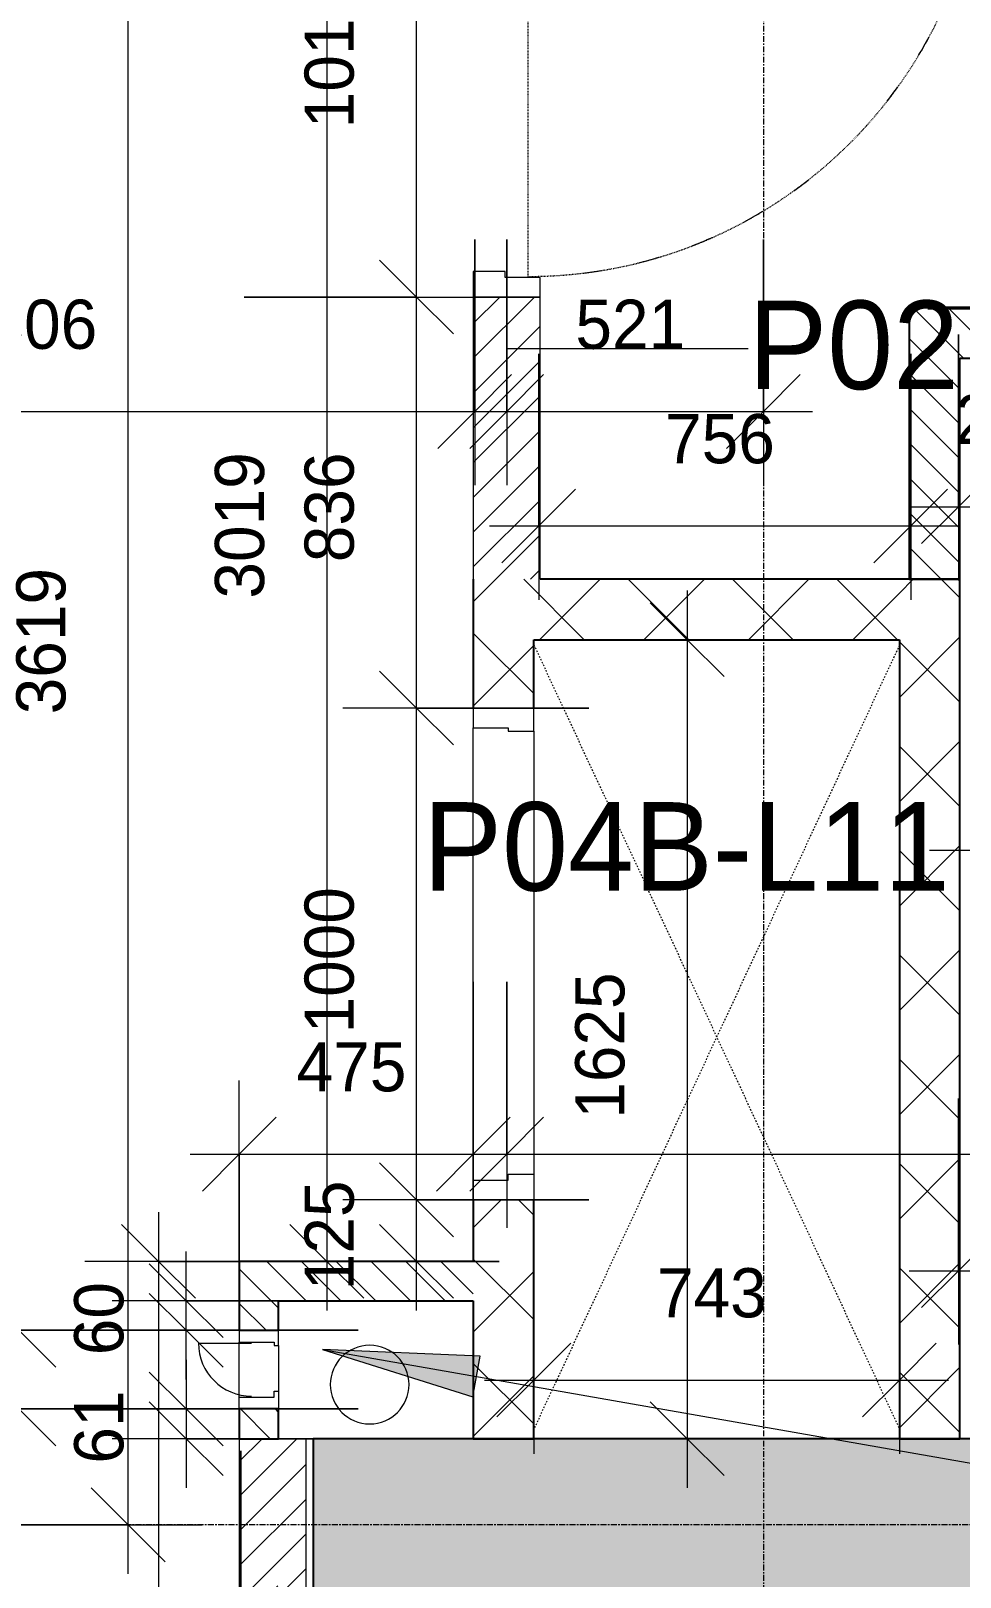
# Model space of a CAD drawing. Header units: millimetres. Extents: x 137829 to 196765, y -3018 to 487290.
# Drawn here: x 152929 to 154817, y 473649 to 476793 of the extents above; entities that cross this region are included whole.
import ezdxf

# ---------------------------------------------------------------- set-up
doc = ezdxf.new("R2010")
doc.units = ezdxf.units.MM
for name, pattern in [('Dash', [6.35, 3.175, -3.175]), ('FCH_Dash 1_5mm', [3, 1.5, -1.5]), ('GridLine', [21, 12, -3, 3, -3])]:
    doc.linetypes.add(name, pattern=pattern)
for name, color, linetype, lineweight in [('A-ANNO-DIMS', 211, 'Continuous', 5), ('A-ANNO-DIMS-100', 211, 'Continuous', 5), ('A-DETL', 90, 'Continuous', 15), ('A-DOOR', 31, 'Continuous', 15), ('A-DOOR-FRAM', 31, 'Continuous', 5), ('A-GENM', 13, 'Continuous', 15), ('A-WALL', 113, 'Continuous', 15), ('A-WALL-IDEN', 211, 'Continuous', 15), ('A-WALL-PATT', 111, 'Continuous', 15), ('G-ANNO-TEXT', 231, 'Continuous', 5), ('I-WALL', 2, 'Continuous', 15), ('S-GRID', 1, 'Continuous', 5)]:
    doc.layers.add(name, color=color, linetype=linetype, lineweight=lineweight)
doc.styles.add('Akkurat-Light_2', font='Akkurat-Light.ttf', dxfattribs={"height": 180})
doc.styles.add('Akkurat-Light_3', font='Akkurat-Light.ttf', dxfattribs={"height": 100})
doc.dimstyles.new('Diagonal_Cont_AkkuratLight_1_0mm', dxfattribs={"dimscale": 304.8, "dimtxt": 101.480158, "dimasz": 0.492126, "dimexe": 0.492126, "dimexo": 0.0625, "dimgap": 0.328084, "dimtad": 1, "dimdec": 0, "dimzin": 0, "dimdsep": 46, "dimtxsty": 'Akkurat-Light_3', "dimblk1": 'OBLIQUE', "dimblk2": 'OBLIQUE', "dimsah": 1, "dimcen": 0.09, "dimdle": 0.328084, "dimazin": 0, "dimtfac": 1, "dimtdec": 4, "dimtix": 1, "dimtmove": 0, "dimatfit": 3, "dimfxl": 1, "dimtvp": 1, "dimtolj": 1, "dimtzin": 0, "dimarcsym": 0})
doc.dimstyles.new('Diagonal_Cont_AkkuratLight_1_0mm_RED', dxfattribs={"dimscale": 304.8, "dimtxt": 101.480158, "dimasz": 0.492126, "dimexe": 0.492126, "dimexo": 0.0625, "dimgap": 0.328084, "dimtad": 1, "dimdec": 0, "dimzin": 0, "dimdsep": 46, "dimtxsty": 'Akkurat-Light_3', "dimblk1": 'OBLIQUE', "dimblk2": 'OBLIQUE', "dimsah": 1, "dimcen": 0.09, "dimdle": 0.328084, "dimazin": 0, "dimtfac": 1, "dimtdec": 4, "dimtix": 1, "dimtmove": 0, "dimatfit": 3, "dimfxl": 1, "dimtvp": 1, "dimtolj": 1, "dimtzin": 0, "dimarcsym": 0})
pattern_1 = [(45, (0, 0), (-35.355339, 35.355339), [])]
pattern_2 = [(45, (0, 0), (-106.066017, 106.066017), []), (135, (0, 0), (-106.066017, -106.066017), [])]
pattern_3 = [(135, (0, 0), (-35.355339, -35.355339), [])]

# ---------------------------------------------------------------- blocks, each defined once
blk = doc.blocks.new('FCH_GM_CircularStack_Straight - RWP_160mm-8205426-12-30 - Typical Floor_Partition Types')
at = {"layer": 'A-GENM', "lineweight": 5}
for start, end in [(360, 180), (180, 360)]:
    blk.add_arc((0, 0), 80, start, end, dxfattribs=at)
blk = doc.blocks.new('FCH_DR_Int_Sgl_Blank - DT_02 1010x2110mm FD30S-14091336-12-30 - Typical Floor_Partition Types')
at = {"layer": 'A-DOOR'}
for p, q in [((-505, -68), (-505, 68)), ((505, 68), (505, -68))]:
    blk.add_line(p, q, dxfattribs=at)
at = {"layer": 'A-DOOR', "linetype": 'FCH_Dash 1_5mm', "lineweight": 5}
for p, q in [((463, -43), (-463, -43)), ((463, -969), (463, -43))]:
    blk.add_line(p, q, dxfattribs=at)
blk.add_arc((463, -43), 926, 180, 270, dxfattribs=at)
at = {"layer": 'A-DOOR', "lineweight": 5}
for start, end in [(187.012, 189.2865), (194.0461, 196.7156), (201.1208, 203.8792), (208.2844, 210.9539), (215.7135, 217.988), (232.012, 234.2865), (239.0461, 241.7156), (246.1208, 248.8792), (253.2844, 255.9539), (260.7135, 262.988)]:
    blk.add_arc((463, -43), 926, start, end, dxfattribs=at)
at = {"layer": 'A-DOOR-FRAM'}
for p, q in [((-505, 68), (-505, -68)), ((-453, 68), (-505, 68)), ((-453, 68), (-497, 68)), ((-453, 3), (-453, 68)), ((453, 68), (497, 68)), ((453, 3), (453, 68)), ((453, 68), (505, 68)), ((505, 68), (505, -68)), ((-465, 3), (-453, 3)), ((-465, -68), (-465, 3)), ((465, 3), (453, 3)), ((465, -68), (465, 3)), ((-505, -68), (-465, -68)), ((-497, -68), (-465, -68)), ((497, -68), (465, -68)), ((505, -68), (465, -68))]:
    blk.add_line(p, q, dxfattribs=at)
blk = doc.blocks.new('FCH_DR_AOV_SmokeShaftLouvre - DT_04 AOV_Louvre_1000 x 1200mm FD120S-14214861-12-30 - Typical Floor_Partition Types')
at = {"layer": 'A-DOOR'}
for p, q in [((-500, 61.5), (-500, -61.5)), ((500, -61.5), (500, 61.5))]:
    blk.add_line(p, q, dxfattribs=at)
at = {"layer": 'A-DOOR-FRAM'}
for p, q in [((-500, 61.5), (-460, 61.5)), ((-500, -61.5), (-500, 61.5)), ((-491, 61.5), (-460, 61.5)), ((-460, 61.5), (-460, -9.5)), ((460, 61.5), (460, -9.5)), ((491, 61.5), (460, 61.5)), ((500, 61.5), (460, 61.5)), ((500, -61.5), (500, 61.5)), ((-460, -9.5), (-448, -9.5)), ((-448, -9.5), (-448, -61.5)), ((453, -9.5), (453, -61.5)), ((460, -9.5), (453, -9.5)), ((-448, -61.5), (-500, -61.5)), ((-448, -61.5), (-491, -61.5)), ((453, -61.5), (491, -61.5)), ((453, -61.5), (500, -61.5))]:
    blk.add_line(p, q, dxfattribs=at)
blk = doc.blocks.new('FCH_DR_Int_Sgl_AH - 150X300-14657331-12-30 - Typical Floor_Partition Types')
at = {"layer": 'A-DOOR'}
blk.add_line((54, 123), (54, 15), dxfattribs=at)
at = {"layer": 'A-DOOR', "lineweight": 5}
blk.add_arc((54, 15), 108, 90, 180, dxfattribs=at)
at = {"layer": 'A-DOOR-FRAM'}
for p, q in [((-80, 40), (-56, 40)), ((-71, 40), (-56, 40)), ((-56, 40), (-56, -31)), ((56, 40), (56, -31)), ((71, 40), (56, 40)), ((80, 40), (56, 40)), ((-56, -31), (-44, -31)), ((-44, -31), (-44, -40)), ((49, -31), (49, -40)), ((56, -31), (49, -31)), ((-44, -40), (-80, -40)), ((-44, -40), (-71, -40)), ((49, -40), (71, -40)), ((49, -40), (80, -40))]:
    blk.add_line(p, q, dxfattribs=at)
blk = doc.blocks.new('DIMBLOCK1-12-30 - Typical Floor_Partition Types')
at = {"layer": 'A-ANNO-DIMS-100'}
for p, q in [((154262.3, 475654.7), (154262.3, 473830.2)), ((154612.3, 475554.7), (154112.3, 475554.7)), ((154262.3, 475554.7), (154612.3, 475554.7)), ((154612.3, 473930.2), (154112.3, 473930.2)), ((154262.3, 473930.2), (154612.3, 473930.2))]:
    blk.add_line(p, q, dxfattribs=at)
at = {"layer": 'A-ANNO-DIMS-100', "lineweight": 18}
for p, q in [((154262.3, 475554.7), (154187.3, 475629.7)), ((154262.3, 475554.7), (154337.3, 475479.7)), ((154262.3, 473930.2), (154187.3, 474005.2)), ((154262.3, 473930.2), (154337.3, 473855.2))]:
    blk.add_line(p, q, dxfattribs=at)
at = {"layer": 'A-ANNO-DIMS-100', "color": 0, "insert": (154034.8, 474580.8), "char_height": 100, "width": 388.033, "attachment_point": 1, "rotation": 90, "line_spacing_factor": 1.032002, "style": 'Akkurat-Light_3'}
blk.add_mtext('1625', dxfattribs=at)
blk = doc.blocks.new('_Oblique')
at = {"color": 0, "linetype": 'ByBlock', "lineweight": -2}
blk.add_line((-0.5, -0.5), (0.5, 0.5), dxfattribs=at)
blk = doc.blocks.new('DIMBLOCK133-12-30 - Typical Floor_Partition Types')
at = {"layer": 'A-ANNO-DIMS-100'}
for p, q in [((153895.7, 476368.7), (153895.7, 475868.7)), ((153895.7, 476018.7), (153895.7, 476368.7)), ((154417.2, 476368.7), (154417.2, 475868.7)), ((154417.2, 476018.7), (154417.2, 476368.7)), ((153795.7, 476018.7), (154517.2, 476018.7))]:
    blk.add_line(p, q, dxfattribs=at)
at = {"layer": 'A-ANNO-DIMS-100', "lineweight": 18}
for p, q in [((153895.7, 476018.7), (153970.7, 476093.7)), ((154417.2, 476018.7), (154492.2, 476093.7)), ((153895.7, 476018.7), (153820.7, 475943.7)), ((154417.2, 476018.7), (154342.2, 475943.7))]:
    blk.add_line(p, q, dxfattribs=at)
at = {"layer": 'A-ANNO-DIMS-100', "color": 0, "insert": (154035.2, 476246.2), "char_height": 100, "width": 291.024, "attachment_point": 1, "line_spacing_factor": 1.032002, "style": 'Akkurat-Light_3'}
blk.add_mtext('521', dxfattribs=at)
blk = doc.blocks.new('DIMBLOCK134-12-30 - Typical Floor_Partition Types')
at = {"layer": 'A-ANNO-DIMS-100'}
for p, q in [((153895.7, 474858.9), (153895.7, 474358.9)), ((153895.7, 474508.9), (153895.7, 474858.9)), ((157587.2, 474858.9), (157587.2, 474358.9)), ((157587.2, 474508.9), (157587.2, 474858.9)), ((153795.7, 474508.9), (157687.2, 474508.9))]:
    blk.add_line(p, q, dxfattribs=at)
at = {"layer": 'A-ANNO-DIMS-100', "lineweight": 18}
for p, q in [((153895.7, 474508.9), (153970.7, 474583.9)), ((157587.2, 474508.9), (157662.2, 474583.9)), ((153895.7, 474508.9), (153820.7, 474433.9)), ((157587.2, 474508.9), (157512.2, 474433.9))]:
    blk.add_line(p, q, dxfattribs=at)
at = {"layer": 'A-ANNO-DIMS-100', "color": 0, "insert": (155579.8, 474736.5), "char_height": 100, "width": 388.033, "attachment_point": 1, "line_spacing_factor": 1.032002, "style": 'Akkurat-Light_3'}
blk.add_mtext('3691', dxfattribs=at)
blk = doc.blocks.new('DIMBLOCK146-12-30 - Typical Floor_Partition Types')
at = {"layer": 'A-ANNO-DIMS-100'}
for p, q in [((153960.7, 476136), (153960.7, 475636)), ((153960.7, 475786), (153960.7, 476136)), ((154716.7, 476136), (154716.7, 475636)), ((154716.7, 475786), (154716.7, 476136)), ((153860.7, 475786), (154816.7, 475786))]:
    blk.add_line(p, q, dxfattribs=at)
at = {"layer": 'A-ANNO-DIMS-100', "lineweight": 18}
for p, q in [((153960.7, 475786), (154035.7, 475861)), ((154716.7, 475786), (154791.7, 475861)), ((153960.7, 475786), (153885.7, 475711)), ((154716.7, 475786), (154641.7, 475711))]:
    blk.add_line(p, q, dxfattribs=at)
at = {"layer": 'A-ANNO-DIMS-100', "color": 0, "insert": (154217.5, 476013.5), "char_height": 100, "width": 291.024, "attachment_point": 1, "line_spacing_factor": 1.032002, "style": 'Akkurat-Light_3'}
blk.add_mtext('756', dxfattribs=at)
blk = doc.blocks.new('DIMBLOCK147-12-30 - Typical Floor_Partition Types')
at = {"layer": 'A-ANNO-DIMS-100'}
for p, q in [((155101.8, 476127.2), (155101.8, 477442.4)), ((154751.8, 477342.4), (155251.8, 477342.4)), ((155101.8, 477342.4), (154751.8, 477342.4)), ((154751.8, 476227.2), (155251.8, 476227.2)), ((155101.8, 476227.2), (154751.8, 476227.2))]:
    blk.add_line(p, q, dxfattribs=at)
at = {"layer": 'A-ANNO-DIMS-100', "lineweight": 18}
for p, q in [((155101.8, 477342.4), (155026.8, 477417.4)), ((155101.8, 477342.4), (155176.8, 477267.4)), ((155101.8, 476227.2), (155026.8, 476302.2)), ((155101.8, 476227.2), (155176.8, 476152.2))]:
    blk.add_line(p, q, dxfattribs=at)
at = {"layer": 'A-ANNO-DIMS-100', "color": 0, "insert": (154874.3, 476623.1), "char_height": 100, "width": 388.033, "attachment_point": 1, "rotation": 90, "line_spacing_factor": 1.032002, "style": 'Akkurat-Light_3'}
blk.add_mtext('1115', dxfattribs=at)
blk = doc.blocks.new('DIMBLOCK148-12-30 - Typical Floor_Partition Types')
at = {"layer": 'A-ANNO-DIMS-100'}
for p, q in [((154813.7, 474621.7), (154813.7, 474121.7)), ((154813.7, 474271.7), (154813.7, 474621.7)), ((156816.2, 474621.7), (156816.2, 474121.7)), ((156816.2, 474271.7), (156816.2, 474621.7)), ((154713.7, 474271.7), (156916.2, 474271.7))]:
    blk.add_line(p, q, dxfattribs=at)
at = {"layer": 'A-ANNO-DIMS-100', "lineweight": 18}
for p, q in [((154813.7, 474271.7), (154888.7, 474346.7)), ((156816.2, 474271.7), (156891.2, 474346.7)), ((154813.7, 474271.7), (154738.7, 474196.7)), ((156816.2, 474271.7), (156741.2, 474196.7))]:
    blk.add_line(p, q, dxfattribs=at)
at = {"layer": 'A-ANNO-DIMS-100', "color": 0, "insert": (155653.3, 474499.2), "char_height": 100, "width": 388.033, "attachment_point": 1, "line_spacing_factor": 1.032002, "style": 'Akkurat-Light_3'}
blk.add_mtext('2002', dxfattribs=at)
blk = doc.blocks.new('DIMBLOCK152-12-30 - Typical Floor_Partition Types')
at = {"layer": 'A-ANNO-DIMS-100'}
for p, q in [((153126.5, 473655.2), (153126.5, 477474.4)), ((152776.5, 477374.4), (153276.5, 477374.4)), ((153126.5, 477374.4), (152776.5, 477374.4)), ((152776.5, 473755.2), (153276.5, 473755.2)), ((153126.5, 473755.2), (152776.5, 473755.2))]:
    blk.add_line(p, q, dxfattribs=at)
at = {"layer": 'A-ANNO-DIMS-100', "lineweight": 18}
for p, q in [((153126.5, 477374.4), (153051.5, 477449.4)), ((153126.5, 477374.4), (153201.5, 477299.4)), ((153126.5, 473755.2), (153051.5, 473830.2)), ((153126.5, 473755.2), (153201.5, 473680.2))]:
    blk.add_line(p, q, dxfattribs=at)
at = {"layer": 'A-ANNO-DIMS-100', "color": 0, "insert": (152898.9, 475403.1), "char_height": 100, "width": 388.033, "attachment_point": 1, "rotation": 90, "line_spacing_factor": 1.032002, "style": 'Akkurat-Light_3'}
blk.add_mtext('3619', dxfattribs=at)
blk = doc.blocks.new('DIMBLOCK153-12-30 - Typical Floor_Partition Types')
at = {"layer": 'A-ANNO-DIMS-100'}
for p, q in [((152024.7, 476368.7), (152024.7, 475868.7)), ((152024.7, 476018.7), (152024.7, 476368.7)), ((153830.7, 476368.7), (153830.7, 475868.7)), ((153830.7, 476018.7), (153830.7, 476368.7)), ((151924.7, 476018.7), (153930.7, 476018.7))]:
    blk.add_line(p, q, dxfattribs=at)
at = {"layer": 'A-ANNO-DIMS-100', "lineweight": 18}
for p, q in [((152024.7, 476018.7), (152099.7, 476093.7)), ((153830.7, 476018.7), (153905.7, 476093.7)), ((152024.7, 476018.7), (151949.7, 475943.7)), ((153830.7, 476018.7), (153755.7, 475943.7))]:
    blk.add_line(p, q, dxfattribs=at)
at = {"layer": 'A-ANNO-DIMS-100', "color": 0, "insert": (152766.1, 476246.2), "char_height": 100, "width": 388.033, "attachment_point": 1, "line_spacing_factor": 1.032002, "style": 'Akkurat-Light_3'}
blk.add_mtext('1806', dxfattribs=at)
blk = doc.blocks.new('DIMBLOCK154-12-30 - Typical Floor_Partition Types')
at = {"layer": 'A-ANNO-DIMS-100'}
for p, q in [((153530.1, 477409.4), (153530.1, 474190.8)), ((153880.1, 477309.4), (153380.1, 477309.4)), ((153530.1, 477309.4), (153880.1, 477309.4)), ((153880.1, 474290.8), (153380.1, 474290.8)), ((153530.1, 474290.8), (153880.1, 474290.8))]:
    blk.add_line(p, q, dxfattribs=at)
at = {"layer": 'A-ANNO-DIMS-100', "lineweight": 18}
for p, q in [((153530.1, 477309.4), (153455.1, 477384.4)), ((153530.1, 477309.4), (153605.1, 477234.4)), ((153530.1, 474290.8), (153455.1, 474365.8)), ((153530.1, 474290.8), (153605.1, 474215.8))]:
    blk.add_line(p, q, dxfattribs=at)
at = {"layer": 'A-ANNO-DIMS-100', "color": 0, "insert": (153302.6, 475638.4), "char_height": 100, "width": 388.033, "attachment_point": 1, "rotation": 90, "line_spacing_factor": 1.032002, "style": 'Akkurat-Light_3'}
blk.add_mtext('3019', dxfattribs=at)
blk = doc.blocks.new('DIMBLOCK155-12-30 - Typical Floor_Partition Types')
at = {"layer": 'A-ANNO-DIMS-100'}
for p, q in [((152149.2, 473905.9), (152149.2, 473405.9)), ((152149.2, 473555.9), (152149.2, 473905.9)), ((153355.2, 473905.9), (153355.2, 473405.9)), ((153355.2, 473555.9), (153355.2, 473905.9)), ((152049.2, 473555.9), (153455.2, 473555.9))]:
    blk.add_line(p, q, dxfattribs=at)
at = {"layer": 'A-ANNO-DIMS-100', "lineweight": 18}
for p, q in [((152149.2, 473555.9), (152224.2, 473630.9)), ((153355.2, 473555.9), (153430.2, 473630.9)), ((152149.2, 473555.9), (152074.2, 473480.9)), ((153355.2, 473555.9), (153280.2, 473480.9))]:
    blk.add_line(p, q, dxfattribs=at)
at = {"layer": 'A-ANNO-DIMS-100', "color": 0, "insert": (152590.6, 473783.4), "char_height": 100, "width": 388.033, "attachment_point": 1, "line_spacing_factor": 1.032002, "style": 'Akkurat-Light_3'}
blk.add_mtext('1206', dxfattribs=at)
blk = doc.blocks.new('DIMBLOCK161-12-30 - Typical Floor_Partition Types')
at = {"layer": 'A-ANNO-DIMS-100', "lineweight": 18}
for p, q in [((153712.3, 474415.9), (153637.3, 474490.9)), ((153712.3, 474415.9), (153787.3, 474340.9)), ((153712.3, 474290.8), (153637.3, 474365.8)), ((153712.3, 474290.8), (153787.3, 474215.8))]:
    blk.add_line(p, q, dxfattribs=at)
at = {"layer": 'A-ANNO-DIMS-100'}
for p, q in [((154062.3, 474415.9), (153562.3, 474415.9)), ((153712.3, 474190.8), (153712.3, 474415.9)), ((153712.3, 474415.9), (154062.3, 474415.9)), ((153362.3, 474290.8), (153862.3, 474290.8)), ((153712.3, 474290.8), (153362.3, 474290.8))]:
    blk.add_line(p, q, dxfattribs=at)
at = {"layer": 'A-ANNO-DIMS-100', "color": 0, "insert": (153484.8, 474232.1), "char_height": 100, "width": 291.024, "attachment_point": 1, "rotation": 90, "line_spacing_factor": 1.032002, "style": 'Akkurat-Light_3'}
blk.add_mtext('125', dxfattribs=at)
blk = doc.blocks.new('DIMBLOCK162-12-30 - Typical Floor_Partition Types')
at = {"layer": 'A-ANNO-DIMS-100', "lineweight": 18}
for p, q in [((153712.3, 475415.9), (153637.3, 475490.9)), ((153712.3, 475415.9), (153787.3, 475340.9)), ((153712.3, 474415.9), (153637.3, 474490.9)), ((153712.3, 474415.9), (153787.3, 474340.9))]:
    blk.add_line(p, q, dxfattribs=at)
at = {"layer": 'A-ANNO-DIMS-100'}
for p, q in [((154062.3, 475415.9), (153562.3, 475415.9)), ((153712.3, 474415.9), (153712.3, 475415.9)), ((153712.3, 475415.9), (154062.3, 475415.9)), ((154062.3, 474415.9), (153562.3, 474415.9)), ((153712.3, 474415.9), (154062.3, 474415.9))]:
    blk.add_line(p, q, dxfattribs=at)
at = {"layer": 'A-ANNO-DIMS-100', "color": 0, "insert": (153484.8, 474754.2), "char_height": 100, "width": 388.033, "attachment_point": 1, "rotation": 90, "line_spacing_factor": 1.032002, "style": 'Akkurat-Light_3'}
blk.add_mtext('1000', dxfattribs=at)
blk = doc.blocks.new('DIMBLOCK163-12-30 - Typical Floor_Partition Types')
at = {"layer": 'A-ANNO-DIMS-100', "lineweight": 18}
for p, q in [((153712.3, 476251.4), (153637.3, 476326.4)), ((153712.3, 476251.4), (153787.3, 476176.4)), ((153712.3, 475415.9), (153637.3, 475490.9)), ((153712.3, 475415.9), (153787.3, 475340.9))]:
    blk.add_line(p, q, dxfattribs=at)
at = {"layer": 'A-ANNO-DIMS-100'}
for p, q in [((153362.3, 476251.4), (153862.3, 476251.4)), ((153712.3, 476251.4), (153362.3, 476251.4)), ((153712.3, 475415.9), (153712.3, 476251.4)), ((154062.3, 475415.9), (153562.3, 475415.9)), ((153712.3, 475415.9), (154062.3, 475415.9))]:
    blk.add_line(p, q, dxfattribs=at)
at = {"layer": 'A-ANNO-DIMS-100', "color": 0, "insert": (153484.8, 475712.4), "char_height": 100, "width": 291.024, "attachment_point": 1, "rotation": 90, "line_spacing_factor": 1.032002, "style": 'Akkurat-Light_3'}
blk.add_mtext('836', dxfattribs=at)
blk = doc.blocks.new('DIMBLOCK164-12-30 - Typical Floor_Partition Types')
at = {"layer": 'A-ANNO-DIMS-100', "lineweight": 18}
for p, q in [((153712.3, 477261.4), (153637.3, 477336.4)), ((153712.3, 477261.4), (153787.3, 477186.4)), ((153712.3, 476251.4), (153637.3, 476326.4)), ((153712.3, 476251.4), (153787.3, 476176.4))]:
    blk.add_line(p, q, dxfattribs=at)
at = {"layer": 'A-ANNO-DIMS-100'}
for p, q in [((153362.3, 477261.4), (153862.3, 477261.4)), ((153712.3, 477261.4), (153362.3, 477261.4)), ((153712.3, 476251.4), (153712.3, 477261.4)), ((153362.3, 476251.4), (153862.3, 476251.4)), ((153712.3, 476251.4), (153362.3, 476251.4))]:
    blk.add_line(p, q, dxfattribs=at)
at = {"layer": 'A-ANNO-DIMS-100', "color": 0, "insert": (153484.8, 476594.7), "char_height": 100, "width": 388.033, "attachment_point": 1, "rotation": 90, "line_spacing_factor": 1.032002, "style": 'Akkurat-Light_3'}
blk.add_mtext('1010', dxfattribs=at)
blk = doc.blocks.new('DIMBLOCK166-12-30 - Typical Floor_Partition Types')
at = {"layer": 'A-ANNO-DIMS-100'}
for p, q in [((153827.7, 474858.9), (153827.7, 474358.9)), ((153827.7, 474508.9), (153827.7, 474858.9)), ((153352.2, 474158.9), (153352.2, 474658.9)), ((153252.2, 474508.9), (153927.7, 474508.9)), ((153352.2, 474508.9), (153352.2, 474158.9))]:
    blk.add_line(p, q, dxfattribs=at)
at = {"layer": 'A-ANNO-DIMS-100', "lineweight": 18}
for p, q in [((153352.2, 474508.9), (153427.2, 474583.9)), ((153827.7, 474508.9), (153902.7, 474583.9)), ((153352.2, 474508.9), (153277.2, 474433.9)), ((153827.7, 474508.9), (153752.7, 474433.9))]:
    blk.add_line(p, q, dxfattribs=at)
at = {"layer": 'A-ANNO-DIMS-100', "color": 0, "insert": (153468.7, 474736.5), "char_height": 100, "width": 291.024, "attachment_point": 1, "line_spacing_factor": 1.032002, "style": 'Akkurat-Light_3'}
blk.add_mtext('475', dxfattribs=at)
blk = doc.blocks.new('DIMBLOCK167-12-30 - Typical Floor_Partition Types')
at = {"layer": 'A-ANNO-DIMS-100'}
for p, q in [((153188.1, 474390.8), (153188.1, 470191.4)), ((153538.1, 474290.8), (153038.1, 474290.8)), ((153188.1, 474290.8), (153538.1, 474290.8)), ((153538.1, 470191.4), (153038.1, 470191.4)), ((153188.1, 470191.4), (153538.1, 470191.4))]:
    blk.add_line(p, q, dxfattribs=at)
at = {"layer": 'A-ANNO-DIMS-100', "lineweight": 18}
for p, q in [((153188.1, 474290.8), (153113.1, 474365.8)), ((153188.1, 474290.8), (153263.1, 474215.8)), ((153188.1, 470191.4), (153113.1, 470266.4)), ((153188.1, 470191.4), (153263.1, 470116.4))]:
    blk.add_line(p, q, dxfattribs=at)
at = {"layer": 'A-ANNO-DIMS-100', "color": 0, "insert": (152960.6, 472079.4), "char_height": 100, "width": 388.033, "attachment_point": 1, "rotation": 90, "line_spacing_factor": 1.032002, "style": 'Akkurat-Light_3'}
blk.add_mtext('4099', dxfattribs=at)
blk = doc.blocks.new('DIMBLOCK241-12-30 - Typical Floor_Partition Types')
at = {"layer": 'A-ANNO-DIMS-100'}
for p, q in [((154813.7, 476175.1), (154813.7, 475675.1)), ((154813.7, 475825.1), (154813.7, 476175.1)), ((155042.7, 476175.1), (155042.7, 475675.1)), ((155042.7, 475825.1), (155042.7, 476175.1)), ((154713.7, 475825.1), (155142.7, 475825.1))]:
    blk.add_line(p, q, dxfattribs=at)
at = {"layer": 'A-ANNO-DIMS-100', "lineweight": 18}
for p, q in [((154813.7, 475825.1), (154888.7, 475900.1)), ((155042.7, 475825.1), (155117.7, 475900.1)), ((154813.7, 475825.1), (154738.7, 475750.1)), ((155042.7, 475825.1), (154967.7, 475750.1))]:
    blk.add_line(p, q, dxfattribs=at)
at = {"layer": 'A-ANNO-DIMS-100', "color": 0, "insert": (154807, 476052.6), "char_height": 100, "width": 291.024, "attachment_point": 1, "line_spacing_factor": 1.032002, "style": 'Akkurat-Light_3'}
blk.add_mtext('229', dxfattribs=at)
blk = doc.blocks.new('DIMBLOCK250-12-30 - Typical Floor_Partition Types')
at = {"layer": 'A-ANNO-DIMS-100'}
for p, q in [((153950.7, 474399.5), (153950.7, 473899.5)), ((153950.7, 474049.5), (153950.7, 474399.5)), ((154693.7, 474399.5), (154693.7, 473899.5)), ((154693.7, 474049.5), (154693.7, 474399.5)), ((153850.7, 474049.5), (154793.7, 474049.5))]:
    blk.add_line(p, q, dxfattribs=at)
at = {"layer": 'A-ANNO-DIMS-100', "lineweight": 18}
for p, q in [((153950.7, 474049.5), (154025.7, 474124.5)), ((154693.7, 474049.5), (154768.7, 474124.5)), ((153950.7, 474049.5), (153875.7, 473974.5)), ((154693.7, 474049.5), (154618.7, 473974.5))]:
    blk.add_line(p, q, dxfattribs=at)
at = {"layer": 'A-ANNO-DIMS-100', "color": 0, "insert": (154201, 474277), "char_height": 100, "width": 291.024, "attachment_point": 1, "line_spacing_factor": 1.032002, "style": 'Akkurat-Light_3'}
blk.add_mtext('743', dxfattribs=at)
blk = doc.blocks.new('DIMBLOCK278-12-30 - Typical Floor_Partition Types')
at = {"layer": 'A-ANNO-DIMS-100', "lineweight": 18}
for p, q in [((153244.1, 473990.8), (153169.1, 474065.8)), ((153244.1, 473930.2), (153169.1, 474005.2)), ((153244.1, 473990.8), (153319.1, 473915.8)), ((153244.1, 473930.2), (153319.1, 473855.2))]:
    blk.add_line(p, q, dxfattribs=at)
at = {"layer": 'A-ANNO-DIMS-100'}
for p, q in [((153244.1, 474090.8), (153244.1, 473830.2)), ((153594.1, 473990.8), (153094.1, 473990.8)), ((153244.1, 473990.8), (153594.1, 473990.8)), ((153594.1, 473930.2), (153094.1, 473930.2)), ((153244.1, 473930.2), (153594.1, 473930.2))]:
    blk.add_line(p, q, dxfattribs=at)
at = {"layer": 'A-ANNO-DIMS-100', "color": 0, "insert": (153016.6, 473879.6), "char_height": 100, "width": 194.016, "attachment_point": 1, "rotation": 90, "line_spacing_factor": 1.032002, "style": 'Akkurat-Light_3'}
blk.add_mtext('61', dxfattribs=at)
blk = doc.blocks.new('DIMBLOCK279-12-30 - Typical Floor_Partition Types')
at = {"layer": 'A-ANNO-DIMS-100', "lineweight": 18}
for p, q in [((153244.1, 474210.8), (153169.1, 474285.8)), ((153244.1, 474150.8), (153169.1, 474225.8)), ((153244.1, 474210.8), (153319.1, 474135.8)), ((153244.1, 474150.8), (153319.1, 474075.8))]:
    blk.add_line(p, q, dxfattribs=at)
at = {"layer": 'A-ANNO-DIMS-100'}
for p, q in [((153244.1, 474050.8), (153244.1, 474310.8)), ((153594.1, 474210.8), (153094.1, 474210.8)), ((153244.1, 474210.8), (153594.1, 474210.8)), ((153594.1, 474150.8), (153094.1, 474150.8)), ((153244.1, 474150.8), (153594.1, 474150.8))]:
    blk.add_line(p, q, dxfattribs=at)
at = {"layer": 'A-ANNO-DIMS-100', "color": 0, "insert": (153016.6, 474100), "char_height": 100, "width": 194.016, "attachment_point": 1, "rotation": 90, "line_spacing_factor": 1.032002, "style": 'Akkurat-Light_3'}
blk.add_mtext('60', dxfattribs=at)
blk = doc.blocks.new('DIMBLOCK282-12-30 - Typical Floor_Partition Types')
at = {"layer": 'A-ANNO-DIMS-100', "lineweight": 18}
for p, q in [((152904.2, 474150.8), (152829.2, 474225.8)), ((152904.2, 474150.8), (152979.2, 474075.8)), ((152904.2, 473990.8), (152829.2, 474065.8)), ((152904.2, 473990.8), (152979.2, 473915.8))]:
    blk.add_line(p, q, dxfattribs=at)
at = {"layer": 'A-ANNO-DIMS-100'}
for p, q in [((152904.2, 473890.8), (152904.2, 474250.8)), ((153254.2, 474150.8), (152754.2, 474150.8)), ((152904.2, 474150.8), (153254.2, 474150.8)), ((153254.2, 473990.8), (152754.2, 473990.8)), ((152904.2, 473990.8), (153254.2, 473990.8))]:
    blk.add_line(p, q, dxfattribs=at)
at = {"layer": 'A-ANNO-DIMS-100', "color": 0, "insert": (152676.6, 473949.5), "char_height": 100, "width": 291.024, "attachment_point": 1, "rotation": 90, "line_spacing_factor": 1.032002, "style": 'Akkurat-Light_3'}
blk.add_mtext('160', dxfattribs=at)

msp = doc.modelspace()

# ---------------------------------------------------------------- hatches: boundary and pattern name
at = {"layer": 'A-WALL-PATT', "lineweight": 5}
h = msp.add_hatch(dxfattribs=at)
h.set_pattern_fill('FP_14', color=6, style=0, pattern_type=2)
h.set_pattern_definition(pattern_1)
h.paths.add_polyline_path([(153963.7, 475677.7), (153963.7, 476251.4), (153827.7, 476251.4), (153827.7, 475677.7), (153957.6, 475677.7)], flags=0)
h.paths.add_polyline_path([(153827.7, 477261.4), (153963.7, 477261.4), (153963.7, 477306.4), (153827.7, 477306.4), (153827.7, 477295.4)], flags=0)
h = msp.add_hatch(dxfattribs=at)
h.set_pattern_fill('FP_15', color=92, style=0, pattern_type=2)
h.set_pattern_definition(pattern_3)
h.paths.add_polyline_path([(156916.2, 476127.2), (156916.2, 476230.2), (156671.7, 476230.2), (156671.7, 476127.2), (156813.2, 476127.2)], flags=0)
h.paths.add_polyline_path([(154816.7, 476127.2), (155661.7, 476127.2), (155661.7, 476230.2), (154713.7, 476230.2), (154713.7, 476127.2)], flags=0)
h = msp.add_hatch(dxfattribs=at)
h.set_pattern_fill('FP_15', color=92, style=0, pattern_type=2)
h.set_pattern_definition(pattern_3)
h.paths.add_polyline_path([(154816.7, 475677.7), (154816.7, 476127.2), (154713.7, 476127.2), (154713.7, 475677.7)], flags=0)
h = msp.add_hatch(dxfattribs=at)
h.set_pattern_fill('FP_20', color=141, style=0, pattern_type=2)
h.set_pattern_definition(pattern_2)
h.paths.add_polyline_path([(153827.7, 475554.7), (154693.7, 475554.7), (154693.7, 475677.7), (153827.7, 475677.7)], flags=0)
h = msp.add_hatch(dxfattribs=at)
h.set_pattern_fill('FP_20', color=141, style=0, pattern_type=2)
h.set_pattern_definition(pattern_2)
h.paths.add_polyline_path([(154693.7, 473930.2), (154816.7, 473930.2), (154816.7, 475677.7), (154693.7, 475677.7), (154693.7, 474865)], flags=0)
h = msp.add_hatch(dxfattribs=at)
h.set_pattern_fill('FP_20', color=141, style=0, pattern_type=2)
h.set_pattern_definition(pattern_2)
h.paths.add_polyline_path([(153950.7, 473930.2), (153950.7, 474415.9), (153827.7, 474415.9), (153827.7, 473930.2)], flags=0)
h.paths.add_polyline_path([(153827.7, 475415.9), (153950.7, 475415.9), (153950.7, 475554.7), (153827.7, 475554.7)], flags=0)
h = msp.add_hatch(dxfattribs=at)
h.set_pattern_fill('FP_15', style=0, pattern_type=2)
h.set_pattern_definition(pattern_3)
h.paths.add_polyline_path([(153352.2, 473930.2), (153432.2, 473930.2), (153432.2, 473990.8), (153352.2, 473990.8)], flags=0)
h.paths.add_polyline_path([(153352.2, 474150.8), (153432.2, 474150.8), (153432.2, 474290.8), (153352.2, 474290.8)], flags=0)
h = msp.add_hatch(dxfattribs=at)
h.set_pattern_fill('FP_15', style=0, pattern_type=2)
h.set_pattern_definition(pattern_3)
h.paths.add_polyline_path([(153827.7, 474210.8), (153827.7, 474290.8), (153432.2, 474290.8), (153432.2, 474210.8)], flags=0)
h = msp.add_hatch(dxfattribs=at)
h.set_pattern_fill('FP_14', color=6, style=0, pattern_type=2)
h.set_pattern_definition(pattern_1)
h.paths.add_polyline_path([(153488.2, 472723.1), (153488.2, 473930.2), (153352.2, 473930.2), (153352.2, 472723.1)], flags=0)
at = {"layer": 'A-WALL-PATT'}
msp.add_hatch(color=256, dxfattribs=at).paths.add_polyline_path([(153957.6, 473580.2), (160757.2, 473580.2), (160757.2, 473930.2), (153502.2, 473930.2), (153502.2, 473580.2)], flags=0)
at = {"layer": 'G-ANNO-TEXT', "lineweight": 15}
msp.add_hatch(color=1, dxfattribs=at).paths.add_polyline_path([(153521.5, 474111.6), (153827, 474015.6), (153841.5, 474097.9)], flags=0)

# ---------------------------------------------------------------- linework, layer by layer
at = {"layer": 'A-DETL', "linetype": 'Dash', "lineweight": 5}
for p, q in [((153950.7, 475544.6), (154693.7, 473950.6)), ((154693.7, 475543.5), (153950.7, 473949.5))]:
    msp.add_line(p, q, dxfattribs=at)
at = {"layer": 'A-WALL', "lineweight": 25}
for p, q in [((160757.2, 473930.2), (153502.2, 473930.2)), ((153502.2, 473930.2), (153502.2, 473580.2))]:
    msp.add_line(p, q, dxfattribs=at)
at = {"layer": 'A-WALL-IDEN'}
for p, q in [((153895.7, 476146.7), (154386.6, 476146.7)), ((154755.2, 475127), (154836.7, 475127))]:
    msp.add_line(p, q, dxfattribs=at)
at = {"layer": 'G-ANNO-TEXT', "color": 1, "lineweight": 15}
for p, q in [((153521.5, 474111.6), (153827, 474015.6)), ((153841.5, 474097.9), (153521.5, 474111.6)), ((153521.5, 474111.6), (162817.8, 472482.3)), ((153827, 474015.6), (153841.5, 474097.9))]:
    msp.add_line(p, q, dxfattribs=at)
at = {"layer": 'I-WALL', "color": 211, "lineweight": 13}
for p, q in [((153827.7, 476251.4), (153827.7, 475677.7)), ((153963.7, 475677.7), (153963.7, 476251.4)), ((153352.2, 473930.2), (153352.2, 472723.1)), ((153488.2, 473930.2), (153432.2, 473930.2)), ((153488.2, 472787.6), (153488.2, 473930.2))]:
    msp.add_line(p, q, dxfattribs=at)
at = {"layer": 'I-WALL', "lineweight": 25}
for p, q in [((155661.7, 476230.2), (154713.7, 476230.2)), ((154713.7, 476230.2), (154713.7, 475677.7)), ((154816.7, 476127.2), (155661.7, 476127.2)), ((154816.7, 475677.7), (154816.7, 476127.2)), ((154713.7, 475677.7), (154816.7, 475677.7))]:
    msp.add_line(p, q, dxfattribs=at)
at = {"layer": 'I-WALL', "color": 131, "lineweight": 25}
for p, q in [((153827.7, 475677.7), (153827.7, 475415.9)), ((154816.7, 475677.7), (153963.7, 475677.7)), ((154816.7, 473930.2), (154816.7, 475677.7)), ((153950.7, 475554.7), (154693.7, 475554.7)), ((153950.7, 475415.9), (153950.7, 475554.7)), ((154693.7, 475554.7), (154693.7, 473930.2)), ((153827.7, 474415.9), (153827.7, 474290.8)), ((153950.7, 473930.2), (153950.7, 474415.9)), ((153827.7, 474210.8), (153827.7, 473930.2)), ((153827.7, 473930.2), (153950.7, 473930.2)), ((154693.7, 473930.2), (154816.7, 473930.2))]:
    msp.add_line(p, q, dxfattribs=at)
at = {"layer": 'I-WALL'}
for p, q in [((153827.7, 474455.9), (153827.7, 475375.9)), ((153950.7, 475368.9), (153950.7, 474467.9)), ((153352.2, 474014.8), (153352.2, 474126.8)), ((153432.2, 474119.8), (153432.2, 474026.8))]:
    msp.add_line(p, q, dxfattribs=at)
at = {"layer": 'I-WALL', "color": 30, "lineweight": 25}
for p, q in [((153827.7, 474290.8), (153352.2, 474290.8)), ((153352.2, 474290.8), (153352.2, 474150.8)), ((153432.2, 474210.8), (153827.7, 474210.8)), ((153432.2, 474150.8), (153432.2, 474210.8)), ((153352.2, 474150.8), (153432.2, 474150.8)), ((153432.2, 473990.8), (153352.2, 473990.8)), ((153352.2, 473990.8), (153352.2, 473930.2)), ((153432.2, 473930.2), (153432.2, 473990.8)), ((153352.2, 473930.2), (153432.2, 473930.2))]:
    msp.add_line(p, q, dxfattribs=at)
at = {"layer": 'S-GRID', "linetype": 'GridLine'}
for p, q in [((154417.2, 486190.2), (154417.2, 442030)), ((161952.3, 473755.2), (140221, 473755.2))]:
    msp.add_line(p, q, dxfattribs=at)

# ---------------------------------------------------------------- block references
at = {"layer": 'A-DOOR', "rotation": 90}
for name, p in [('FCH_DR_Int_Sgl_Blank - DT_02 1010x2110mm FD30S-14091336-12-30 - Typical Floor_Partition Types', (153895.7, 476756.4)), ('FCH_DR_AOV_SmokeShaftLouvre - DT_04 AOV_Louvre_1000 x 1200mm FD120S-14214861-12-30 - Typical Floor_Partition Types', (153889.2, 474915.9)), ('FCH_DR_Int_Sgl_AH - 150X300-14657331-12-30 - Typical Floor_Partition Types', (153392.2, 474070.8))]:
    msp.add_blockref(name, p, dxfattribs=at)
at = {"layer": 'A-GENM', "lineweight": 5}
msp.add_blockref('FCH_GM_CircularStack_Straight - RWP_160mm-8205426-12-30 - Typical Floor_Partition Types', (153617.2, 474040.2), dxfattribs=at)

# ---------------------------------------------------------------- texts
at = {"layer": 'A-WALL-IDEN', "lineweight": 5, "char_height": 180, "attachment_point": 1, "style": 'Akkurat-Light_2'}
for s, insert, width in [('P02', (154386.6, 476244.2), 521.097), ('P04B-L11', (153725.7, 475224.5), 1338.818)]:
    msp.add_mtext(s, dxfattribs=dict(at, insert=insert, width=width))

# ---------------------------------------------------------------- dimensions: what is measured, and where the dimension line sits
at = {"layer": 'A-ANNO-DIMS'}
for base, p1, p2, dimstyle, override, picture, middle in [((153126.5, 477374.4), (152776.5, 473755.2), (152776.5, 477374.4), 'Diagonal_Cont_AkkuratLight_1_0mm_RED', {"dimpost": '<>', "dimfxl": 3619.245853}, 'DIMBLOCK152-12-30 - Typical Floor_Partition Types', (152975.5, 475564.8)), ((155101.8, 477342.4), (154751.8, 476227.2), (154751.8, 477342.4), 'Diagonal_Cont_AkkuratLight_1_0mm', {"dimpost": '<>', "dimfxl": 1115.252889}, 'DIMBLOCK147-12-30 - Typical Floor_Partition Types', (154950.8, 476784.8)), ((153530.1, 474290.8), (153880.1, 477309.4), (153880.1, 474290.8), 'Diagonal_Cont_AkkuratLight_1_0mm', {"dimpost": '<>', "dimfxl": 3018.629933}, 'DIMBLOCK154-12-30 - Typical Floor_Partition Types', (153379.2, 475800.1)), ((153712.3, 477261.4), (153362.3, 476251.4), (153362.3, 477261.4), 'Diagonal_Cont_AkkuratLight_1_0mm', {"dimpost": '<>', "dimfxl": 1010}, 'DIMBLOCK164-12-30 - Typical Floor_Partition Types', (153561.4, 476756.4)), ((153712.3206, 476251.4265), (154062.3206, 475415.8541), (153362.3206, 476251.4265), 'Diagonal_Cont_AkkuratLight_1_0mm', {"dimpost": '<>', "dimfxl": 1090.037269}, 'DIMBLOCK163-12-30 - Typical Floor_Partition Types', (153561.4038, 475833.6403)), ((154262.3206, 473930.1792), (154612.3206, 475554.6816), (154612.3206, 473930.1792), 'Diagonal_Cont_AkkuratLight_1_0mm', {"dimpost": '<>', "dimfxl": 1624.502396}, 'DIMBLOCK1-12-30 - Typical Floor_Partition Types', (154111.3333, 474742.4304)), ((153712.3, 475415.9), (154062.3, 474415.9), (154062.3, 475415.9), 'Diagonal_Cont_AkkuratLight_1_0mm', {"dimpost": '<>', "dimfxl": 1000}, 'DIMBLOCK162-12-30 - Typical Floor_Partition Types', (153561.4, 474915.9)), ((153712.3, 474415.9), (153362.3, 474290.8), (154062.3, 474415.9), 'Diagonal_Cont_AkkuratLight_1_0mm', {"dimpost": '<>', "dimfxl": 711.083247}, 'DIMBLOCK161-12-30 - Typical Floor_Partition Types', (153561.3, 474353.3)), ((153188.1, 470191.4), (153538.1, 474290.8), (153538.1, 470191.4), 'Diagonal_Cont_AkkuratLight_1_0mm', {"dimpost": '<>', "dimfxl": 4099.379235}, 'DIMBLOCK167-12-30 - Typical Floor_Partition Types', (153037.2, 472241.1)), ((153244.1, 474210.8), (153594.1, 474150.8), (153594.1, 474210.8), 'Diagonal_Cont_AkkuratLight_1_0mm', {"dimpost": '<>', "dimfxl": 60}, 'DIMBLOCK279-12-30 - Typical Floor_Partition Types', (153093.2, 474180.8)), ((152904.2, 474150.8), (153254.2, 473990.8), (153254.2, 474150.8), 'Diagonal_Cont_AkkuratLight_1_0mm', {"dimpost": '<>', "dimfxl": 160}, 'DIMBLOCK282-12-30 - Typical Floor_Partition Types', (152753.2, 474070.8)), ((153244.1, 473930.2), (153594.1, 473990.8), (153594.1, 473930.2), 'Diagonal_Cont_AkkuratLight_1_0mm', {"dimpost": '<>', "dimfxl": 60.615921}, 'DIMBLOCK278-12-30 - Typical Floor_Partition Types', (153093.2, 473960.5))]:
    dim = msp.add_linear_dim(base=base, p1=p1, p2=p2, angle=90, dimstyle=dimstyle, override=override, dxfattribs=at)
    dim.commit()
    dim.dimension.update_dxf_attribs({"geometry": picture, "text_midpoint": middle})
for base, p1, p2, dimstyle, override, picture, middle in [((153830.7, 476018.7), (152024.7, 476368.7), (153830.7, 476368.7), 'Diagonal_Cont_AkkuratLight_1_0mm', {"dimpost": '<>', "dimfxl": 1806.000002}, 'DIMBLOCK153-12-30 - Typical Floor_Partition Types', (152927.7, 476169.6)), ((154417.249399, 476018.672203), (153895.7494, 476368.672203), (154417.249399, 476368.672203), 'Diagonal_Cont_AkkuratLight_1_0mm_RED', {"dimpost": '<>', "dimfxl": 521.499998}, 'DIMBLOCK133-12-30 - Typical Floor_Partition Types', (154156.4994, 476169.659509)), ((155042.7, 475825.1), (154813.7, 476175.1), (155042.7, 476175.1), 'Diagonal_Cont_AkkuratLight_1_0mm', {"dimpost": '<>', "dimfxl": 229}, 'DIMBLOCK241-12-30 - Typical Floor_Partition Types', (154928.2, 475976)), ((154716.7, 475786), (153960.7, 476136), (154716.7, 476136), 'Diagonal_Cont_AkkuratLight_1_0mm', {"dimpost": '<>', "dimfxl": 755.999997}, 'DIMBLOCK146-12-30 - Typical Floor_Partition Types', (154338.7, 475937)), ((153827.7494, 474508.9428), (153352.2495, 474158.9428), (153827.7494, 474858.9428), 'Diagonal_Cont_AkkuratLight_1_0mm', {"dimpost": '<>', "dimfxl": 846.226992}, 'DIMBLOCK166-12-30 - Typical Floor_Partition Types', (153589.9995, 474659.9301)), ((157587.2493987, 474508.9427913), (153895.7494005, 474858.9427913), (157587.2493987, 474858.9427913), 'Diagonal_Cont_AkkuratLight_1_0mm_RED', {"dimpost": '<>', "dimfxl": 3691.499998}, 'DIMBLOCK134-12-30 - Typical Floor_Partition Types', (155741.4993996, 474659.8595755)), ((156816.2273, 474271.6512), (154813.7494, 474621.6512), (156816.2273, 474621.6512), 'Diagonal_Cont_AkkuratLight_1_0mm', {"dimpost": '<>', "dimfxl": 2002.477901}, 'DIMBLOCK148-12-30 - Typical Floor_Partition Types', (155814.9883, 474422.568)), ((154693.7, 474049.5), (153950.7, 474399.5), (154693.7, 474399.5), 'Diagonal_Cont_AkkuratLight_1_0mm', {"dimpost": '<>', "dimfxl": 742.999997}, 'DIMBLOCK250-12-30 - Typical Floor_Partition Types', (154322.2, 474200.4)), ((153355.2, 473555.9), (152149.2, 473905.9), (153355.2, 473905.9), 'Diagonal_Cont_AkkuratLight_1_0mm', {"dimpost": '<>', "dimfxl": 1206}, 'DIMBLOCK155-12-30 - Typical Floor_Partition Types', (152752.2, 473706.8))]:
    dim = msp.add_linear_dim(base=base, p1=p1, p2=p2, dimstyle=dimstyle, override=override, dxfattribs=at)
    dim.commit()
    dim.dimension.update_dxf_attribs({"geometry": picture, "text_midpoint": middle})

doc.saveas('drawing.dxf')
